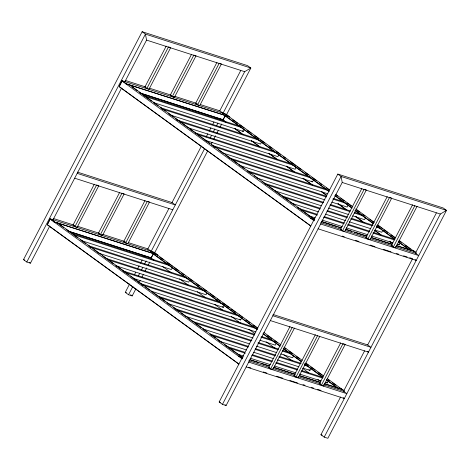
<?xml version="1.0" encoding="UTF-8"?>
<svg xmlns="http://www.w3.org/2000/svg" width="470" height="470" viewBox="0 0 470 470"><rect width="100%" height="100%" fill="white"/><g stroke="black" fill="none" stroke-linecap="round" stroke-linejoin="round"><path stroke-width="0.7" d="M49.732 226.111L30.433 263.182L26.79 262.013L23.5 259.622L142.14 31.707L247.549 65.63L250.833 68.021L226.428 114.903M26.79 262.013L145.43 34.104L250.833 68.021L244.676 71.675L223.009 113.299M157.867 254.987L53.792 221.781L157.867 254.987L154.084 252.237L50.137 218.791L47.411 224.46M229.754 116.889L125.684 83.683L229.754 116.889L225.976 114.139L122.03 80.693L119.304 86.362M238.742 363.997L47.288 224.701L50.178 219.149L242.226 358.88M310.635 225.905L119.174 86.603L122.065 81.052L314.113 220.783M52.775 220.26L121.507 88.231M124.891 81.727L146.564 40.103L145.43 34.104L142.14 31.707M75 226.522L96.614 184.998L98.8 185.697L77.186 227.227L75 226.522L73.026 225.089L94.306 184.211M170.692 47.599L149.072 89.13L146.887 88.425L144.913 86.991L166.192 46.113M146.887 88.425L168.507 46.9L170.146 47.423M124.168 193.863L102.548 235.388L100.363 234.683L98.389 233.249L119.668 192.371M196.055 55.766L174.441 97.29L172.249 96.585L170.281 95.152L191.56 54.273M100.363 234.683L121.977 193.158M172.249 96.585L193.869 55.061M125.725 242.843L147.345 201.319L149.531 202.024L127.91 243.548L125.725 242.843L123.751 241.41L145.03 200.531M197.612 104.745L219.232 63.221L221.417 63.926L199.803 105.45L197.612 104.745L195.643 103.312L216.923 62.434M135.924 288.768L132.193 295.93L128.545 294.755L125.261 292.363L129.661 283.909M134.402 274.803L135.754 272.206M137.452 268.952L139.144 265.697M140.495 263.1L142.187 259.845M143.885 256.596L144.56 255.292M147.603 249.441L168.936 208.469M171.985 202.611L201.436 146.029M206.177 136.923L207.869 133.674M209.226 131.071L210.918 127.817M212.61 124.568L213.968 121.965M215.66 118.716L216.335 117.412M219.719 110.908L240.711 70.588M128.545 294.755L132.951 286.3M135.994 280.449L136.676 279.145M138.368 275.896L139.719 273.293M141.411 270.044L142.768 267.442M144.46 264.187L146.152 260.938M150.893 251.832L204.726 148.42M210.143 138.016L211.494 135.413M213.527 131.512L214.884 128.909M216.576 125.66L217.927 123.058M219.625 119.803L220.301 118.505M154.013 260.251L151.052 258.095L153.508 253.371M225.905 122.153L222.939 119.997L225.4 115.273M153.508 253.776L151.052 258.095M222.939 119.997L225.4 115.679M138.973 282.905L140.33 280.302M142.022 277.047L143.379 274.439M145.071 271.184L146.769 267.929M148.126 265.327L149.818 262.066M151.175 259.464L151.851 258.159M154.565 252.954L207.787 150.717M211.177 144.208L212.193 142.251M213.55 139.649L215.583 135.742M216.94 133.139L218.292 130.531M219.989 127.276L221.681 124.021M172.279 267.812L171.374 269.551L81.692 240.693M153.584 102.595L243.26 131.453L244.171 129.714M189.598 280.414L188.693 282.153L99.017 253.295M261.49 142.316L260.586 144.055L170.904 115.197M206.923 293.016L206.019 294.755L115.644 265.673M278.81 154.918L277.905 156.657L188.223 127.799M132.963 278.275L223.338 307.356L224.542 305.042M296.435 166.944L295.225 169.259L204.85 140.178M150.982 291.1L240.658 319.958L241.562 318.219M222.868 153.003L312.55 181.861L313.754 179.546M242.92 357.353L238.613 356.248L242.097 357.37M314.812 219.255L310.5 218.15L313.989 219.273M337.807 174.07L341.097 176.462L342.225 182.466L226.099 405.545L222.451 404.37L219.167 401.979L337.807 174.07L443.21 207.987L446.5 210.378L327.86 438.293L324.212 437.118L320.928 434.727L340.562 397.003M222.451 404.37L341.097 176.462L446.5 210.378L440.343 214.038L324.212 437.118M276.207 343.429L275.303 345.162L260.01 340.245M348.094 205.331L347.189 207.064L331.896 202.147M294.467 328.06L272.853 369.585L270.661 368.88L268.693 367.446L289.972 326.568M342.554 230.782L364.168 189.257L366.353 189.962L344.739 231.487L342.554 230.782L340.58 229.348L361.859 188.47M270.661 368.88L292.281 327.355M293.527 356.031L292.622 357.77L280.807 353.963M365.419 217.933L364.514 219.672L352.694 215.865M319.829 336.22L298.215 377.745L296.024 377.046L294.055 375.606L315.335 334.728M391.721 198.123L370.102 239.647L367.916 238.948L365.942 237.509L387.221 196.636M296.024 377.046L317.644 335.515M367.916 238.948L389.53 197.418M302.991 368.133L309.941 370.372L311.152 368.051M382.739 230.535L381.834 232.274L374.884 230.036M343.552 343.852L345.191 344.381L323.577 385.911L321.392 385.206L319.418 383.773L340.697 342.894M417.084 206.283L395.464 247.813L393.278 247.108L391.304 245.675L412.584 204.797M321.392 385.206L343.006 343.682M393.278 247.108L414.898 205.584M325.181 382.298L327.267 382.974L328.471 380.653M397.068 244.2L399.153 244.876L400.058 243.137M342.56 389.695L344.304 390.635M416.191 252.537L414.575 251.356L396.31 245.763M343.27 391.798L364.603 350.826M367.646 344.974L412.678 258.471M415.386 253.271L436.377 212.945M194.416 55.237L195.508 55.589M146.564 40.103L244.676 71.675M125.138 80.358L145.318 86.85M149.489 88.196L171.062 95.134M174.54 96.256L196.113 103.194M200.291 104.54L219.772 110.808L223.062 113.2M144.913 86.991L146.006 87.338M170.281 95.152L171.374 95.504M195.643 103.312L197.283 103.841M122.764 81.275L124.861 81.95M222.522 113.376L226.017 114.504L329.746 189.974M141.464 93.43L223.25 119.815L140.23 93.095M119.174 86.603L310.817 225.964M143.385 95.128L240.716 126.448M144.666 96.344L241.298 127.435M160.711 107.73L258.036 139.05M162.679 109.169L260.01 140.489M176.638 119.885L273.963 151.205M180.004 121.771L275.937 152.644M195.35 132.94L291.982 164.03M197.324 134.373L293.956 165.469M390.077 197.594L391.175 197.946M342.225 182.466L440.343 214.038M211.976 145.318L309.301 176.638M213.95 146.752L311.275 178.071M229.295 157.92L325.927 189.016M231.269 159.354L327.901 190.45M240.188 165.605L327.784 193.793M247.314 170.745L326.568 196.249M333.518 198.487L343.253 201.618M248.589 171.955L326.45 197.012M332.707 199.027L345.92 203.275M257.513 178.206L324.946 199.909M264.634 183.347L323.724 202.364M330.68 204.597L350.144 210.866M354.315 212.205L361.265 214.443M265.914 184.557L322.919 202.905M329.87 205.137L350.032 211.629M354.204 212.969L363.24 215.877M274.833 190.814L321.41 205.801M328.36 208.04L348.523 214.526M281.959 195.949L320.193 208.251M327.144 210.489L347.306 216.976M351.478 218.321L373.027 225.253M376.505 226.376L378.591 227.045M283.927 197.382L320.082 209.015M327.032 211.253L347.189 217.739M350.667 218.861L372.216 225.794M376.388 227.139L380.559 228.479M292.152 203.416L318.572 211.917M325.522 214.15L345.685 220.642M349.157 221.758L370.713 228.69M298.585 208.328L317.356 214.367M324.306 216.605L344.463 223.091M347.941 224.214L369.49 231.146M373.662 232.491L394.518 239.201M301.252 209.984L317.238 215.131M323.495 217.146L343.658 223.632M347.829 224.977L369.379 231.91M372.857 233.026L394.406 239.964M308.778 215.795L315.035 217.804M321.991 220.042L342.148 226.528M346.32 227.874L367.869 234.806M371.347 235.928L392.897 242.861M321.786 221.499L341.32 227.786M345.509 229.131L367.135 236.093M371.318 237.438L392.25 244.177M396.433 245.522L414.575 251.356M321.662 221.74L337.008 226.681M338.406 227.128L340.497 227.803M345.38 229.378L351.66 231.393M354.451 232.292L366.312 236.11M371.194 237.679L391.428 244.194M320.687 222.68L340.979 229.213M345.103 230.535L366.03 237.274M370.207 238.613L392.538 245.804M395.258 246.68L416.261 253.436M340.58 229.348L341.672 229.701M365.942 237.509L367.035 237.861M391.304 245.675L392.949 246.198M320.611 223.99L418.723 255.562L415.439 253.171M342.213 236.087L344.304 236.763M355.467 240.358L358.957 241.48M370.119 245.07L375.001 246.638M383.373 249.335L391.046 251.803M396.463 253.483L398.554 254.153M403.601 255.845L407.09 256.967M409.717 257.748L411.808 258.418M318.096 228.82L416.209 260.392L415.116 259.593M77.38 172.102L172.014 202.552L175.298 204.944L77.186 173.371M122.523 193.334L123.622 193.687M74.671 178.201L172.79 209.773M53.245 218.456L73.426 224.948M77.603 226.293L99.176 233.232M102.654 234.354L124.227 241.292M128.398 242.638L147.886 248.906L151.17 251.297M73.026 225.089L74.665 225.612M98.389 233.249L99.481 233.602M123.751 241.41L125.396 241.938M51.571 219.596L53.668 220.271M150.629 251.474L154.125 252.601L257.854 328.072M69.572 231.528L151.358 257.913L68.344 231.193M47.288 224.701L238.925 364.056M71.499 233.226L168.824 264.545M72.774 234.442L170.099 265.756M88.818 245.828L185.45 276.924M90.792 247.267L187.424 278.363M106.138 258.435L202.77 289.526M108.112 259.869L204.744 290.965M273.041 314.459L367.681 344.915L370.965 347.306L272.853 315.734M122.764 270.814L220.095 302.128M124.738 272.248L222.063 303.567M270.338 320.563L368.451 352.136L367.358 351.337M140.089 283.416L236.721 314.506M142.058 284.849L238.689 315.946M157.409 296.018L254.734 327.337M159.383 297.451L256.708 328.771M168.301 303.702L255.897 331.89M23.5 259.622L24.716 260.01M125.261 292.363L126.477 292.757M174.728 308.62L254.675 334.346M261.631 336.585L272.06 339.939M176.702 310.053L254.564 335.11M260.821 337.125L274.028 341.373M185.621 316.304L253.054 338.006M192.747 321.445L251.838 340.462M258.095 342.471L278.258 348.963M282.429 350.303L289.379 352.541M194.022 322.655L251.027 341.003M257.983 343.235L278.14 349.727M282.311 351.066L291.353 353.975M202.946 328.912L249.523 343.899M256.473 346.132L276.636 352.623M210.067 334.047L248.301 346.349M255.257 348.587L275.414 355.073M279.585 356.419L301.135 363.351M304.613 364.473L306.698 365.143M212.041 335.48L248.189 347.113M255.139 349.351L275.303 355.837M278.781 356.959L300.33 363.892M304.501 365.237L308.673 366.577M219.566 341.291L246.68 350.015M253.636 352.247L273.793 358.739M277.271 359.856L298.82 366.788M226.693 346.425L244.77 352.241M252.413 354.703L272.577 361.189M276.055 362.311L297.604 369.244M301.775 370.589L322.632 377.298M228.667 347.859L245.352 353.228M251.609 355.244L271.766 361.73M275.937 363.075L297.492 370.007M300.964 371.124L322.514 378.062M236.892 353.892L243.842 356.125M250.099 358.14L270.262 364.626M274.433 365.971L295.983 372.904M299.461 374.026L321.01 380.959M249.899 359.597L269.433 365.883M273.616 367.229L295.242 374.19M299.431 375.536L320.358 382.274M324.547 383.62L342.683 389.454M250.469 360.067L258.142 362.535M260.932 363.433L268.611 365.901M273.493 367.475L295.119 374.431M300.001 376.006L319.535 382.286M324.418 383.861L341.86 389.471M248.795 360.778L269.786 367.534M272.512 368.41L294.144 375.371M298.315 376.711L320.652 383.902M323.366 384.771L344.369 391.534M268.693 367.446L269.786 367.798M294.055 375.606L295.148 375.959M319.418 383.773L320.511 384.119M248.718 362.088L346.837 393.66L343.546 391.269M302.944 384.619L305.042 385.294M317.597 389.336L321.086 390.458M248.695 367.229L250.786 367.904M263.347 371.94L266.831 373.062M276.601 376.206L282.881 378.227M289.855 380.471L297.528 382.944M311.481 387.433L313.572 388.108M246.204 366.917L344.322 398.49L343.223 397.69M219.167 401.979L220.377 402.373M320.928 434.727L322.138 435.114M335.674 194.286L352.864 206.794M355.825 208.95L374.202 222.316M377.757 224.907L395.54 237.844M399.095 240.429L415.691 252.508M232.82 119.862L237.562 123.31M239.935 125.032L244.083 128.052M247.637 130.642L251.192 133.227M254.752 135.818L258.306 138.403M260.615 140.084L261.602 140.8M261.866 140.988L264.827 143.15M268.975 146.164L271.942 148.32M276.09 151.34L280.238 154.36M283.204 156.516L285.572 158.243M290.313 161.692L294.467 164.712M294.761 164.929L295.748 165.646M297.428 166.868L300.982 169.453M305.136 172.472L308.097 174.629M312.086 177.531L316.398 180.668M319.359 182.824L321.733 184.551M326.474 188L328.841 189.721M336.549 195.332L337.736 196.196M340.697 198.352L344.257 200.937M347.218 203.093L351.366 206.113M356.107 209.561L359.668 212.152M362.629 214.308L365.002 216.03M369.743 219.478L373.891 222.498M377.451 225.089L380.412 227.245M381.37 227.938L382.357 228.655M383.966 229.83L387.527 232.421M391.081 235.006L394.636 237.597M399.183 240.899L401.157 242.338M405.31 245.358L410.052 248.806M413.012 250.962L414.199 251.826M224.783 115.309L329.112 191.214M335.034 195.526L352.224 208.028M355.191 210.184L373.562 223.555M376.529 225.712L394.906 239.083M398.46 241.668L410.316 250.293M224.067 115.121L328.982 191.454M334.91 195.767L351.507 207.84M355.062 210.431L373.439 223.796M376.993 226.387L394.777 239.324M398.337 241.909L409.006 249.676M242.279 130.736L243.26 131.453M311.563 181.144L312.55 181.861M398.166 244.159L399.153 244.876M223.121 120.056L224.308 120.919M234.976 128.68L241.498 133.421M251.573 140.753L259.875 146.793M268.764 153.261L275.878 158.437M286.547 166.198L293.662 171.374M303.738 178.706L311.44 184.311M321.521 191.643L326.856 195.526M338.118 203.721L346.413 209.755M355.308 216.224L362.417 221.399M374.866 230.459L380.201 234.336M390.276 241.668L392.65 243.395M234.794 128.621L243.096 134.661M251.391 140.695L259.693 146.734M269.175 153.631L277.476 159.671M286.365 166.139L294.661 172.179M302.962 178.218L312.444 185.115M321.339 191.584L326.673 195.467M337.936 203.663L346.231 209.696M355.714 216.6L364.015 222.639M374.684 230.4L381.205 235.141M389.501 241.18L392.468 243.337M173.454 96.573L174.441 97.29M129.814 84.988L314.16 219.114M132.058 86.956L137.393 90.833M139.173 92.132L144.507 96.009M145.694 96.873L151.622 101.185M153.99 102.912L158.143 105.932M161.104 108.088L165.252 111.108M168.219 113.264L173.553 117.142M175.328 118.44L180.668 122.317M181.849 123.181L187.777 127.493M189.557 128.786L194.298 132.24M195.485 133.098L201.413 137.41M202.599 138.274L209.708 143.45M211.488 144.742L215.043 147.333M218.603 149.918L223.937 153.802M225.712 155.094L230.453 158.543M232.826 160.27L237.567 163.719M238.754 164.582L244.682 168.895M247.05 170.622L251.203 173.642M254.164 175.798L258.312 178.812M261.872 181.402L266.613 184.851M268.981 186.578L273.728 190.027M274.909 190.891L280.837 195.203M282.024 196.066L289.138 201.242M290.325 202.1L294.473 205.12M297.434 207.276L303.362 211.588M304.548 212.452L309.883 216.335M311.663 217.628L314.031 219.355M122.03 80.693L125.807 83.443M310.623 217.91L314.406 220.659M263.782 332.384L280.972 344.892M283.939 347.048L302.31 360.414M305.87 363.005L323.648 375.941M327.208 378.526L343.212 390.171M159.747 257.096L163.302 259.681M166.856 262.272L170.416 264.857M171.403 265.579L172.39 266.296M173.971 267.442L178.712 270.896M181.679 273.052L184.046 274.774M188.229 277.823L192.941 281.248M195.902 283.404L199.456 285.989M203.017 288.574L206.571 291.165M210.125 293.75L214.872 297.204M217.24 298.926L220.207 301.082M222.874 303.027L229.096 307.55M231.469 309.278L235.617 312.297M239.171 314.882L242.732 317.473M246.286 320.058L249.84 322.649M253.4 325.234L256.362 327.39M267.624 335.586L271.772 338.606M274.738 340.762L277.106 342.483M284.814 348.094L286.001 348.952M289.555 351.542L292.522 353.698M296.67 356.718L299.631 358.874M305.559 363.187L308.526 365.343M310.893 367.064L315.041 370.084M318.008 372.24L322.156 375.26M328.084 379.572L329.27 380.436M332.231 382.592L335.791 385.177M339.346 387.768L341.126 389.06M152.304 252.978L257.219 329.311M263.147 333.624L280.337 346.126M283.892 348.716L301.675 361.653M304.636 363.809L323.013 377.181M326.574 379.766L338.423 388.39M152.18 253.218L257.096 329.552M263.024 333.865L279.621 345.938M283.175 348.529L301.552 361.894M304.513 364.05L322.89 377.422M326.444 380.007L337.113 387.768M222.351 306.64L223.338 307.356M239.671 319.242L240.658 319.958M308.96 369.649L309.941 370.372M326.28 382.257L327.267 382.974M162.314 266.284L171.203 272.759M179.505 278.792L188.394 285.261M197.288 291.729L205.584 297.769M214.479 304.237L222.363 309.906M231.258 316.375L240.558 323.213M248.853 329.253L254.963 333.624M266.043 341.761L275.526 348.658M283.827 354.697L292.123 360.731M302.798 368.498L308.72 372.81M317.796 379.337L320.757 381.493M322.59 385.189L323.577 385.911M101.561 234.671L102.548 235.388M297.228 377.028L298.215 377.745M57.334 222.657L242.861 357.641M57.798 223.326L63.726 227.639M66.1 229.366L70.247 232.386M73.214 234.542L77.362 237.562M80.323 239.718L85.658 243.595M88.031 245.322L90.992 247.479M93.959 249.635L99.887 253.947M102.254 255.674L108.182 259.986M109.369 260.85L113.517 263.864M116.484 266.02L122.412 270.332M123.592 271.196L128.927 275.079M130.707 276.372L136.042 280.255M137.228 281.119L143.156 285.431M145.524 287.152L149.677 290.172M152.638 292.328L156.786 295.348M159.753 297.504L165.088 301.387M166.868 302.68L170.422 305.265M173.383 307.421L179.311 311.739M181.091 313.032L185.832 316.48M187.019 317.344L192.947 321.656M195.908 323.812L201.242 327.696M203.022 328.988L206.577 331.573M210.137 334.164L215.471 338.042M217.246 339.34L221.993 342.789M224.36 344.51L229.101 347.964M230.288 348.822L236.216 353.14M238.59 354.862L242.144 357.453M50.137 218.791L53.921 221.54M238.737 356.007L242.514 358.757M130.548 294.731L132.193 295.93M29.334 262.389L30.433 263.182M225.001 404.746L226.099 405.545"/></g></svg>
